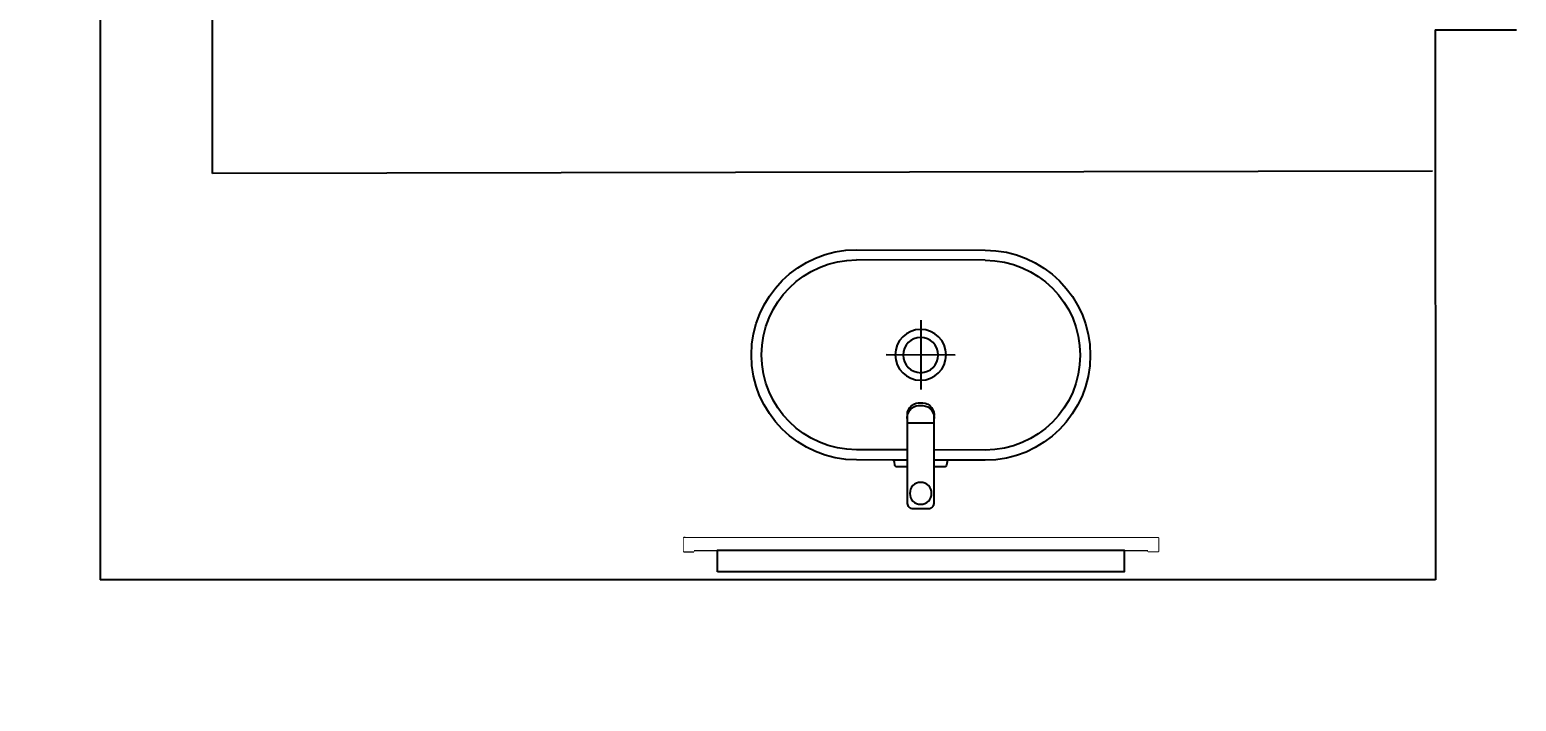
# Model space of a CAD drawing. Extents: x -678889171 to 586587, y -792238163 to 335485.
# Drawn here: x 83640 to 85834, y 49993 to 50983 of the extents above; entities that cross this region are included whole.
import ezdxf

# ---------------------------------------------------------------- set-up
doc = ezdxf.new("R2010")
doc.units = 0
doc.header["$MEASUREMENT"] = 0
doc.set_wipeout_variables(frame=1)
doc.layers.get('0').update_dxf_attribs({"color": 8})
for name, color, linetype in [('XR-A-9TH-FLOOR$0$A-WALL', 252, 'Continuous'), ('XR-A-TYP34$0$XR-A-TYP-3-4-6-8-10$0$A-FURN-SANT', 252, 'Continuous'), ('XR-A-TYP34$0$XR-A-TYP-3-4-6-8-10$0$A-WALL', 252, 'Continuous'), ('XR-A-TYP34$0$XR-A-TYP-3-4-6-8-10$0$I-WIPEOUT', 252, 'Continuous')]:
    doc.layers.add(name, color=color, linetype=linetype)

# ---------------------------------------------------------------- blocks, each defined once
blk = doc.blocks.new('*U1383')
for points in [[(-30, 885), (-32, 885), (-32, 898), (-50, 898), (-50, 900), (-30, 900)], [(-44, 202), (-50, 202), (-50, 898), (-44, 898)], [(-32, 202), (-32, 898), (-44, 898), (-44, 202)], [(-30, 215), (-32, 215), (-32, 202), (-50, 202), (-50, 200), (-30, 200)]]:
    blk.add_lwpolyline(points, close=True)
blk.add_wipeout([(0, 250), (-32, 250), (-32, 215), (-30, 215), (-30, 200), (-50, 200), (-50, 900), (-30, 900), (-30, 885), (-32, 885), (-32, 850), (0, 850)]).dxf.layer = 'XR-A-TYP34$0$XR-A-TYP-3-4-6-8-10$0$I-WIPEOUT'
blk.add_lwpolyline([(0, 250), (-32, 250), (-32, 850), (0, 850)], close=True)
blk = doc.blocks.new('XR-A-TYP34$0$XR-A-TYP-3-4-6-8-10$0$A$C1e9f3e9b')
at = {"layer": 'XR-A-TYP34$0$XR-A-TYP-3-4-6-8-10$0$A-FURN-SANT'}
blk.add_circle((0, 0), 16.1, dxfattribs=at)
blk.add_wipeout([(358.4, 96.7), (359.7, -93.3), (340.9, -178.2), (295.9, -224), (219.8, -251), (151.8, -246.1), (102.7, -216.6), (71.6, -181.4), (49.7, -94.6), (48.4, 95.4), (66.7, 174.5), (103.5, 217), (175.6, 249.7), (242.7, 248.1), (282.8, 229.3), (329.4, 184.3)]).dxf.layer = 'XR-A-TYP34$0$XR-A-TYP-3-4-6-8-10$0$A-FURN-SANT'
for p, q in [((63.4, 95.5), (64, 19.6)), ((343.4, 96.6), (344.7, -93.4)), ((203.8, 51.8), (204.3, -50.1)), ((48.9, 42), (49, 19.5)), ((103.9, -18.9), (103.8, 19.7)), ((255.5, 1.1), (153.1, 0.6)), ((49.1, -19.1), (49.2, -41.6)), ((64.1, -19), (64.7, -94.5))]:
    blk.add_line(p, q, dxfattribs=at)
for points in [[(39.1, -19.1), (39.2, -34.8, 0.36397), (41.7, -37.8), (46.7, -38.6, -0.36397), (49.2, -41.6), (49.7, -94.6, 1), (359.7, -93.3), (358.4, 96.7, 1), (48.4, 95.4), (48.9, 42, -0.36397), (46.4, 39), (41.4, 38.1, 0.36397), (38.9, 35.1), (39, 19.5)], [(108.3, -18.9, 0.465324), (129.5, -2.5), (129.4, 3.6, 0.465324), (108.1, 19.8)]]:
    blk.add_lwpolyline(points, format="xyb", dxfattribs=at)
blk.add_lwpolyline([(-14.8, -19.4), (112.4, -18.8, 0.465324), (133.5, -2.5), (133.5, 3.6, 0.465324), (112.2, 19.8), (-15, 19.2, 0.414214), (-23, 11.1), (-22.9, -11.3, 0.414214)], format="xyb", close=True, dxfattribs=at)
for centre, radius in [((204.3, 0.8), 37.5), ((204, 0.8), 26)]:
    blk.add_circle(centre, radius, dxfattribs=at)
for centre, start, end in [((203.4, 96.1), 0.2386, 180.2386), ((204.7, -93.9), 180.2386, 0.2386)]:
    blk.add_arc(centre, 140, start, end, dxfattribs=at)
blk = doc.blocks.new('XR-A-TYP34')
at = {"layer": 'XR-A-TYP34$0$XR-A-TYP-3-4-6-8-10$0$A-FURN-SANT'}
for p, q in [((86710.7, 37249.1, 0), (86710.7, 38500.7, 0)), ((88510.9, 37252.8, 0), (86710.7, 37249.1, 0))]:
    blk.add_line(p, q, dxfattribs=at)
at = {"layer": 'XR-A-TYP34$0$XR-A-TYP-3-4-6-8-10$0$A-WALL'}
for p, q in [((86545, 37491.9), (86545, 36650)), ((88514.4, 37461.3), (88515.3, 36650)), ((88514.4, 37461.3), (88634.4, 37461.3)), ((88515.3, 36650), (86545, 36650))]:
    blk.add_line(p, q, dxfattribs=at)
at = {"layer": 'XR-A-TYP34$0$XR-A-TYP-3-4-6-8-10$0$A-FURN-SANT', "extrusion": (4.80809e-09, 3.85542e-11, 1), "xscale": -0.9999999999999971, "rotation": 270.2385042968424}
blk.add_blockref('XR-A-TYP34$0$XR-A-TYP-3-4-6-8-10$0$A$C1e9f3e9b', (87755.5, 36777.4, 0), dxfattribs=at)
at = {"layer": 'XR-A-TYP34$0$XR-A-TYP-3-4-6-8-10$0$A-FURN-SANT', "extrusion": (-4.80809e-09, -3.85542e-11, -1), "xscale": -0.9999999999999942, "zscale": -0.9999999999999942, "rotation": 90.00006413302427}
blk.add_blockref('*U1383', (-87205.9, 36661.7, 0), dxfattribs=at)

msp = doc.modelspace()

# ---------------------------------------------------------------- block references
at = {"layer": 'XR-A-9TH-FLOOR$0$A-WALL'}
msp.add_blockref('XR-A-TYP34', (-2800.4, 13522.1), dxfattribs=at)

doc.saveas('drawing.dxf')
